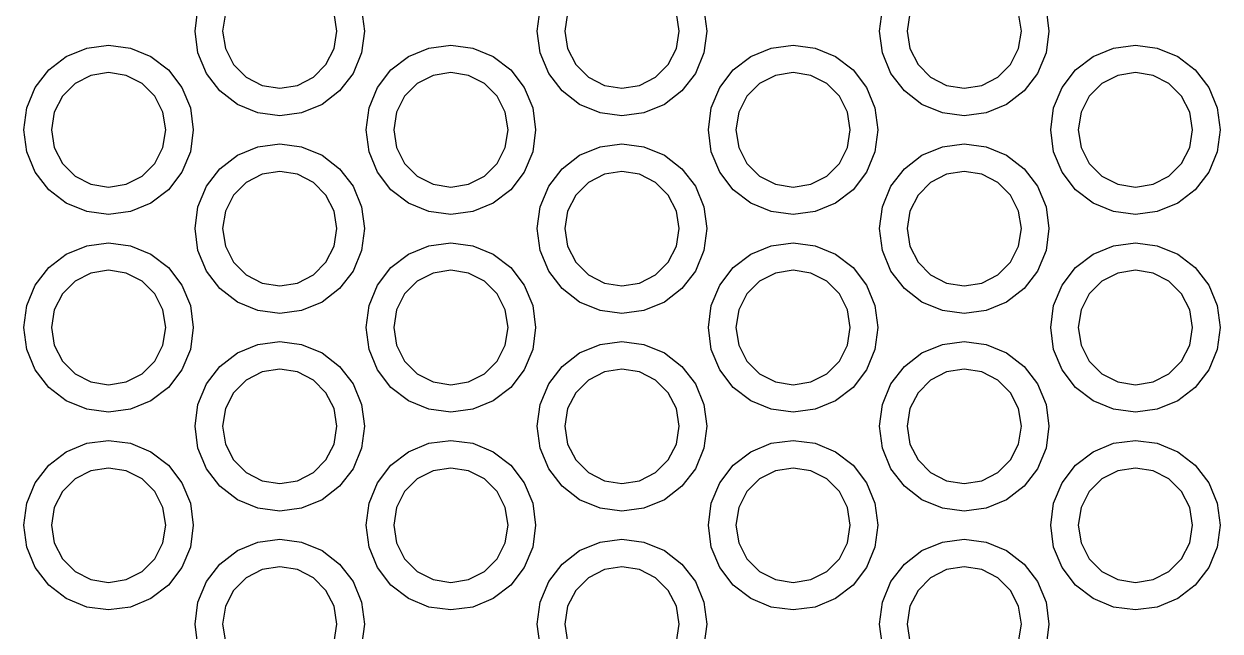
# Model space of a CAD drawing. Extents: x 0 to 6.5, y -7.51 to 0.
# Drawn here: x 0.9352 to 1.2688, y -4.8295 to -4.6603 of the extents above; entities that cross this region are included whole.
import ezdxf

# ---------------------------------------------------------------- set-up
doc = ezdxf.new("R2010")
doc.units = 0
doc.header["$MEASUREMENT"] = 0
doc.layers.add('BLACK', color=7, linetype='CONTINUOUS')

msp = doc.modelspace()

# ---------------------------------------------------------------- linework, layer by layer
at = {"layer": 'BLACK', "linetype": 'CONTINUOUS'}
for p, q in [((0.98289, -4.66223), (0.9837, -4.65611)), ((0.99135, -4.6573), (0.99057, -4.66223)), ((1.02246, -4.66223), (1.02168, -4.6573)), ((1.02933, -4.65611), (1.03014, -4.66223)), ((1.07836, -4.66223), (1.07917, -4.65611)), ((1.08682, -4.6573), (1.08604, -4.66223)), ((1.11793, -4.66223), (1.11715, -4.6573)), ((1.1248, -4.65611), (1.12561, -4.66223)), ((1.17383, -4.66223), (1.17463, -4.65611)), ((1.18229, -4.6573), (1.18151, -4.66223)), ((1.2134, -4.66223), (1.21262, -4.6573)), ((1.22027, -4.65611), (1.22107, -4.66223)), ((0.9837, -4.66834), (0.98289, -4.66223)), ((0.99057, -4.66223), (0.99135, -4.66715)), ((1.02168, -4.66715), (1.02246, -4.66223)), ((1.03014, -4.66223), (1.02933, -4.66834)), ((1.07917, -4.66834), (1.07836, -4.66223)), ((1.08604, -4.66223), (1.08682, -4.66715)), ((1.11715, -4.66715), (1.11793, -4.66223)), ((1.12561, -4.66223), (1.1248, -4.66834)), ((1.17463, -4.66834), (1.17383, -4.66223)), ((1.18151, -4.66223), (1.18229, -4.66715)), ((1.21262, -4.66715), (1.2134, -4.66223)), ((1.22107, -4.66223), (1.22027, -4.66834)), ((0.94697, -4.66933), (0.95267, -4.66697)), ((0.95267, -4.66697), (0.95878, -4.66616)), ((0.95878, -4.66616), (0.9649, -4.66697)), ((0.9649, -4.66697), (0.97059, -4.66933)), ((0.99135, -4.66715), (0.99362, -4.6716)), ((1.01942, -4.6716), (1.02168, -4.66715)), ((1.04244, -4.66933), (1.04814, -4.66697)), ((1.04814, -4.66697), (1.05425, -4.66616)), ((1.05425, -4.66616), (1.06036, -4.66697)), ((1.06036, -4.66697), (1.06606, -4.66933)), ((1.08682, -4.66715), (1.08909, -4.6716)), ((1.11488, -4.6716), (1.11715, -4.66715)), ((1.13791, -4.66933), (1.1436, -4.66697)), ((1.1436, -4.66697), (1.14972, -4.66616)), ((1.14972, -4.66616), (1.15583, -4.66697)), ((1.15583, -4.66697), (1.16153, -4.66933)), ((1.18229, -4.66715), (1.18455, -4.6716)), ((1.21035, -4.6716), (1.21262, -4.66715)), ((1.23337, -4.66933), (1.23907, -4.66697)), ((1.23907, -4.66697), (1.24519, -4.66616)), ((1.24519, -4.66616), (1.2513, -4.66697)), ((1.2513, -4.66697), (1.257, -4.66933)), ((0.94208, -4.67308), (0.94697, -4.66933)), ((0.97059, -4.66933), (0.97549, -4.67308)), ((0.98606, -4.67404), (0.9837, -4.66834)), ((1.02933, -4.66834), (1.02697, -4.67404)), ((1.03755, -4.67308), (1.04244, -4.66933)), ((1.06606, -4.66933), (1.07095, -4.67308)), ((1.08153, -4.67404), (1.07917, -4.66834)), ((1.1248, -4.66834), (1.12244, -4.67404)), ((1.13301, -4.67308), (1.13791, -4.66933)), ((1.16153, -4.66933), (1.16642, -4.67308)), ((1.17699, -4.67404), (1.17463, -4.66834)), ((1.22027, -4.66834), (1.21791, -4.67404)), ((1.22848, -4.67308), (1.23337, -4.66933)), ((1.257, -4.66933), (1.26189, -4.67308)), ((0.93833, -4.67797), (0.94208, -4.67308)), ((0.95878, -4.67384), (0.95386, -4.67462)), ((0.96371, -4.67462), (0.95878, -4.67384)), ((0.97549, -4.67308), (0.97924, -4.67797)), ((0.98981, -4.67893), (0.98606, -4.67404)), ((0.99362, -4.6716), (0.99714, -4.67512)), ((1.01589, -4.67512), (1.01942, -4.6716)), ((1.02697, -4.67404), (1.02322, -4.67893)), ((1.03379, -4.67797), (1.03755, -4.67308)), ((1.05425, -4.67384), (1.04932, -4.67462)), ((1.05918, -4.67462), (1.05425, -4.67384)), ((1.07095, -4.67308), (1.07471, -4.67797)), ((1.08528, -4.67893), (1.08153, -4.67404)), ((1.08909, -4.6716), (1.09261, -4.67512)), ((1.11136, -4.67512), (1.11488, -4.6716)), ((1.12244, -4.67404), (1.11869, -4.67893)), ((1.12926, -4.67797), (1.13301, -4.67308)), ((1.14972, -4.67384), (1.14479, -4.67462)), ((1.15464, -4.67462), (1.14972, -4.67384)), ((1.16642, -4.67308), (1.17018, -4.67797)), ((1.18075, -4.67893), (1.17699, -4.67404)), ((1.18455, -4.6716), (1.18808, -4.67512)), ((1.20682, -4.67512), (1.21035, -4.6716)), ((1.21791, -4.67404), (1.21415, -4.67893)), ((1.22473, -4.67797), (1.22848, -4.67308)), ((1.24519, -4.67384), (1.24026, -4.67462)), ((1.25011, -4.67462), (1.24519, -4.67384)), ((1.26189, -4.67308), (1.26564, -4.67797)), ((0.94941, -4.67689), (0.94588, -4.68041)), ((0.95386, -4.67462), (0.94941, -4.67689)), ((0.96816, -4.67689), (0.96371, -4.67462)), ((0.97168, -4.68041), (0.96816, -4.67689)), ((0.99714, -4.67512), (1.00159, -4.67739)), ((1.00159, -4.67739), (1.00652, -4.67817)), ((1.00652, -4.67817), (1.01144, -4.67739)), ((1.01144, -4.67739), (1.01589, -4.67512)), ((1.04488, -4.67689), (1.04135, -4.68041)), ((1.04932, -4.67462), (1.04488, -4.67689)), ((1.06362, -4.67689), (1.05918, -4.67462)), ((1.06715, -4.68041), (1.06362, -4.67689)), ((1.09261, -4.67512), (1.09706, -4.67739)), ((1.09706, -4.67739), (1.10198, -4.67817)), ((1.10198, -4.67817), (1.10691, -4.67739)), ((1.10691, -4.67739), (1.11136, -4.67512)), ((1.14035, -4.67689), (1.13682, -4.68041)), ((1.14479, -4.67462), (1.14035, -4.67689)), ((1.15909, -4.67689), (1.15464, -4.67462)), ((1.16262, -4.68041), (1.15909, -4.67689)), ((1.18808, -4.67512), (1.19252, -4.67739)), ((1.19252, -4.67739), (1.19745, -4.67817)), ((1.19745, -4.67817), (1.20238, -4.67739)), ((1.20238, -4.67739), (1.20682, -4.67512)), ((1.23581, -4.67689), (1.23229, -4.68041)), ((1.24026, -4.67462), (1.23581, -4.67689)), ((1.25456, -4.67689), (1.25011, -4.67462)), ((1.25808, -4.68041), (1.25456, -4.67689)), ((0.93597, -4.68367), (0.93833, -4.67797)), ((0.94588, -4.68041), (0.94362, -4.68486)), ((0.97395, -4.68486), (0.97168, -4.68041)), ((0.97924, -4.67797), (0.9816, -4.68367)), ((0.99471, -4.68268), (0.98981, -4.67893)), ((1.02322, -4.67893), (1.01833, -4.68268)), ((1.03143, -4.68367), (1.03379, -4.67797)), ((1.04135, -4.68041), (1.03909, -4.68486)), ((1.06941, -4.68486), (1.06715, -4.68041)), ((1.07471, -4.67797), (1.07707, -4.68367)), ((1.09017, -4.68268), (1.08528, -4.67893)), ((1.11869, -4.67893), (1.1138, -4.68268)), ((1.1269, -4.68367), (1.12926, -4.67797)), ((1.13682, -4.68041), (1.13455, -4.68486)), ((1.16488, -4.68486), (1.16262, -4.68041)), ((1.17018, -4.67797), (1.17254, -4.68367)), ((1.18564, -4.68268), (1.18075, -4.67893)), ((1.21415, -4.67893), (1.20926, -4.68268)), ((1.22237, -4.68367), (1.22473, -4.67797)), ((1.23229, -4.68041), (1.23002, -4.68486)), ((1.26035, -4.68486), (1.25808, -4.68041)), ((1.26564, -4.67797), (1.268, -4.68367)), ((0.93516, -4.68978), (0.93597, -4.68367)), ((0.9816, -4.68367), (0.98241, -4.68978)), ((1.0004, -4.68504), (0.99471, -4.68268)), ((1.01833, -4.68268), (1.01263, -4.68504)), ((1.03063, -4.68978), (1.03143, -4.68367)), ((1.07707, -4.68367), (1.07787, -4.68978)), ((1.09587, -4.68504), (1.09017, -4.68268)), ((1.1138, -4.68268), (1.1081, -4.68504)), ((1.1261, -4.68978), (1.1269, -4.68367)), ((1.17254, -4.68367), (1.17334, -4.68978)), ((1.19134, -4.68504), (1.18564, -4.68268)), ((1.20926, -4.68268), (1.20357, -4.68504)), ((1.22156, -4.68978), (1.22237, -4.68367)), ((1.268, -4.68367), (1.26881, -4.68978)), ((0.94362, -4.68486), (0.94284, -4.68978)), ((0.97473, -4.68978), (0.97395, -4.68486)), ((1.00652, -4.68585), (1.0004, -4.68504)), ((1.01263, -4.68504), (1.00652, -4.68585)), ((1.03909, -4.68486), (1.03831, -4.68978)), ((1.07019, -4.68978), (1.06941, -4.68486)), ((1.10198, -4.68585), (1.09587, -4.68504)), ((1.1081, -4.68504), (1.10198, -4.68585)), ((1.13455, -4.68486), (1.13377, -4.68978)), ((1.16566, -4.68978), (1.16488, -4.68486)), ((1.19745, -4.68585), (1.19134, -4.68504)), ((1.20357, -4.68504), (1.19745, -4.68585)), ((1.23002, -4.68486), (1.22924, -4.68978)), ((1.26113, -4.68978), (1.26035, -4.68486)), ((0.93597, -4.6959), (0.93516, -4.68978)), ((0.94284, -4.68978), (0.94362, -4.69471)), ((0.97395, -4.69471), (0.97473, -4.68978)), ((0.98241, -4.68978), (0.9816, -4.6959)), ((1.03143, -4.6959), (1.03063, -4.68978)), ((1.03831, -4.68978), (1.03909, -4.69471)), ((1.06941, -4.69471), (1.07019, -4.68978)), ((1.07787, -4.68978), (1.07707, -4.6959)), ((1.1269, -4.6959), (1.1261, -4.68978)), ((1.13377, -4.68978), (1.13455, -4.69471)), ((1.16488, -4.69471), (1.16566, -4.68978)), ((1.17334, -4.68978), (1.17254, -4.6959)), ((1.22237, -4.6959), (1.22156, -4.68978)), ((1.22924, -4.68978), (1.23002, -4.69471)), ((1.26035, -4.69471), (1.26113, -4.68978)), ((1.26881, -4.68978), (1.268, -4.6959)), ((1.0004, -4.69453), (1.00652, -4.69372)), ((1.00652, -4.69372), (1.01263, -4.69453)), ((1.09587, -4.69453), (1.10198, -4.69372)), ((1.10198, -4.69372), (1.1081, -4.69453)), ((1.19134, -4.69453), (1.19745, -4.69372)), ((1.19745, -4.69372), (1.20357, -4.69453)), ((0.93833, -4.7016), (0.93597, -4.6959)), ((0.94362, -4.69471), (0.94588, -4.69916)), ((0.97168, -4.69916), (0.97395, -4.69471)), ((0.9816, -4.6959), (0.97924, -4.7016)), ((0.98981, -4.70064), (0.99471, -4.69689)), ((0.99471, -4.69689), (1.0004, -4.69453)), ((1.01263, -4.69453), (1.01833, -4.69689)), ((1.01833, -4.69689), (1.02322, -4.70064)), ((1.03379, -4.7016), (1.03143, -4.6959)), ((1.03909, -4.69471), (1.04135, -4.69916)), ((1.06715, -4.69916), (1.06941, -4.69471)), ((1.07707, -4.6959), (1.07471, -4.7016)), ((1.08528, -4.70064), (1.09017, -4.69689)), ((1.09017, -4.69689), (1.09587, -4.69453)), ((1.1081, -4.69453), (1.1138, -4.69689)), ((1.1138, -4.69689), (1.11869, -4.70064)), ((1.12926, -4.7016), (1.1269, -4.6959)), ((1.13455, -4.69471), (1.13682, -4.69916)), ((1.16262, -4.69916), (1.16488, -4.69471)), ((1.17254, -4.6959), (1.17018, -4.7016)), ((1.18075, -4.70064), (1.18564, -4.69689)), ((1.18564, -4.69689), (1.19134, -4.69453)), ((1.20357, -4.69453), (1.20926, -4.69689)), ((1.20926, -4.69689), (1.21415, -4.70064)), ((1.22473, -4.7016), (1.22237, -4.6959)), ((1.23002, -4.69471), (1.23229, -4.69916)), ((1.25808, -4.69916), (1.26035, -4.69471)), ((1.268, -4.6959), (1.26564, -4.7016)), ((0.94588, -4.69916), (0.94941, -4.70268)), ((0.96816, -4.70268), (0.97168, -4.69916)), ((0.98606, -4.70553), (0.98981, -4.70064)), ((1.02322, -4.70064), (1.02697, -4.70553)), ((1.04135, -4.69916), (1.04488, -4.70268)), ((1.06362, -4.70268), (1.06715, -4.69916)), ((1.08153, -4.70553), (1.08528, -4.70064)), ((1.11869, -4.70064), (1.12244, -4.70553)), ((1.13682, -4.69916), (1.14035, -4.70268)), ((1.15909, -4.70268), (1.16262, -4.69916)), ((1.17699, -4.70553), (1.18075, -4.70064)), ((1.21415, -4.70064), (1.21791, -4.70553)), ((1.23229, -4.69916), (1.23581, -4.70268)), ((1.25456, -4.70268), (1.25808, -4.69916)), ((0.94208, -4.70649), (0.93833, -4.7016)), ((0.94941, -4.70268), (0.95386, -4.70495)), ((0.96371, -4.70495), (0.96816, -4.70268)), ((0.97924, -4.7016), (0.97549, -4.70649)), ((1.00159, -4.70218), (0.99714, -4.70444)), ((1.00652, -4.7014), (1.00159, -4.70218)), ((1.01144, -4.70218), (1.00652, -4.7014)), ((1.01589, -4.70444), (1.01144, -4.70218)), ((1.03755, -4.70649), (1.03379, -4.7016)), ((1.04488, -4.70268), (1.04932, -4.70495)), ((1.05918, -4.70495), (1.06362, -4.70268)), ((1.07471, -4.7016), (1.07095, -4.70649)), ((1.09706, -4.70218), (1.09261, -4.70444)), ((1.10198, -4.7014), (1.09706, -4.70218)), ((1.10691, -4.70218), (1.10198, -4.7014)), ((1.11136, -4.70444), (1.10691, -4.70218)), ((1.13301, -4.70649), (1.12926, -4.7016)), ((1.14035, -4.70268), (1.14479, -4.70495)), ((1.15464, -4.70495), (1.15909, -4.70268)), ((1.17018, -4.7016), (1.16642, -4.70649)), ((1.19252, -4.70218), (1.18808, -4.70444)), ((1.19745, -4.7014), (1.19252, -4.70218)), ((1.20238, -4.70218), (1.19745, -4.7014)), ((1.20682, -4.70444), (1.20238, -4.70218)), ((1.22848, -4.70649), (1.22473, -4.7016)), ((1.23581, -4.70268), (1.24026, -4.70495)), ((1.25011, -4.70495), (1.25456, -4.70268)), ((1.26564, -4.7016), (1.26189, -4.70649)), ((0.94697, -4.71024), (0.94208, -4.70649)), ((0.95386, -4.70495), (0.95878, -4.70573)), ((0.95878, -4.70573), (0.96371, -4.70495)), ((0.97549, -4.70649), (0.97059, -4.71024)), ((0.9837, -4.71123), (0.98606, -4.70553)), ((0.99714, -4.70444), (0.99362, -4.70797)), ((1.01942, -4.70797), (1.01589, -4.70444)), ((1.02697, -4.70553), (1.02933, -4.71123)), ((1.04244, -4.71024), (1.03755, -4.70649)), ((1.04932, -4.70495), (1.05425, -4.70573)), ((1.05425, -4.70573), (1.05918, -4.70495)), ((1.07095, -4.70649), (1.06606, -4.71024)), ((1.07917, -4.71123), (1.08153, -4.70553)), ((1.09261, -4.70444), (1.08909, -4.70797)), ((1.11488, -4.70797), (1.11136, -4.70444)), ((1.12244, -4.70553), (1.1248, -4.71123)), ((1.13791, -4.71024), (1.13301, -4.70649)), ((1.14479, -4.70495), (1.14972, -4.70573)), ((1.14972, -4.70573), (1.15464, -4.70495)), ((1.16642, -4.70649), (1.16153, -4.71024)), ((1.17463, -4.71123), (1.17699, -4.70553)), ((1.18808, -4.70444), (1.18455, -4.70797)), ((1.21035, -4.70797), (1.20682, -4.70444)), ((1.21791, -4.70553), (1.22027, -4.71123)), ((1.23337, -4.71024), (1.22848, -4.70649)), ((1.24026, -4.70495), (1.24519, -4.70573)), ((1.24519, -4.70573), (1.25011, -4.70495)), ((1.26189, -4.70649), (1.257, -4.71024)), ((0.95267, -4.7126), (0.94697, -4.71024)), ((0.97059, -4.71024), (0.9649, -4.7126)), ((0.99362, -4.70797), (0.99135, -4.71242)), ((1.02168, -4.71242), (1.01942, -4.70797)), ((1.04814, -4.7126), (1.04244, -4.71024)), ((1.06606, -4.71024), (1.06036, -4.7126)), ((1.08909, -4.70797), (1.08682, -4.71242)), ((1.11715, -4.71242), (1.11488, -4.70797)), ((1.1436, -4.7126), (1.13791, -4.71024)), ((1.16153, -4.71024), (1.15583, -4.7126)), ((1.18455, -4.70797), (1.18229, -4.71242)), ((1.21262, -4.71242), (1.21035, -4.70797)), ((1.23907, -4.7126), (1.23337, -4.71024)), ((1.257, -4.71024), (1.2513, -4.7126)), ((0.95878, -4.71341), (0.95267, -4.7126)), ((0.9649, -4.7126), (0.95878, -4.71341)), ((0.98289, -4.71734), (0.9837, -4.71123)), ((0.99135, -4.71242), (0.99057, -4.71734)), ((1.02246, -4.71734), (1.02168, -4.71242)), ((1.02933, -4.71123), (1.03014, -4.71734)), ((1.05425, -4.71341), (1.04814, -4.7126)), ((1.06036, -4.7126), (1.05425, -4.71341)), ((1.07836, -4.71734), (1.07917, -4.71123)), ((1.08682, -4.71242), (1.08604, -4.71734)), ((1.11793, -4.71734), (1.11715, -4.71242)), ((1.1248, -4.71123), (1.12561, -4.71734)), ((1.14972, -4.71341), (1.1436, -4.7126)), ((1.15583, -4.7126), (1.14972, -4.71341)), ((1.17383, -4.71734), (1.17463, -4.71123)), ((1.18229, -4.71242), (1.18151, -4.71734)), ((1.2134, -4.71734), (1.21262, -4.71242)), ((1.22027, -4.71123), (1.22107, -4.71734)), ((1.24519, -4.71341), (1.23907, -4.7126)), ((1.2513, -4.7126), (1.24519, -4.71341)), ((0.9837, -4.72346), (0.98289, -4.71734)), ((0.99057, -4.71734), (0.99135, -4.72227)), ((1.02168, -4.72227), (1.02246, -4.71734)), ((1.03014, -4.71734), (1.02933, -4.72346)), ((1.07917, -4.72346), (1.07836, -4.71734)), ((1.08604, -4.71734), (1.08682, -4.72227)), ((1.11715, -4.72227), (1.11793, -4.71734)), ((1.12561, -4.71734), (1.1248, -4.72346)), ((1.17463, -4.72346), (1.17383, -4.71734)), ((1.18151, -4.71734), (1.18229, -4.72227)), ((1.21262, -4.72227), (1.2134, -4.71734)), ((1.22107, -4.71734), (1.22027, -4.72346)), ((0.94697, -4.72445), (0.95267, -4.72209)), ((0.95267, -4.72209), (0.95878, -4.72128)), ((0.95878, -4.72128), (0.9649, -4.72209)), ((0.9649, -4.72209), (0.97059, -4.72445)), ((0.98606, -4.72915), (0.9837, -4.72346)), ((0.99135, -4.72227), (0.99362, -4.72672)), ((1.01942, -4.72672), (1.02168, -4.72227)), ((1.02933, -4.72346), (1.02697, -4.72915)), ((1.04244, -4.72445), (1.04814, -4.72209)), ((1.04814, -4.72209), (1.05425, -4.72128)), ((1.05425, -4.72128), (1.06036, -4.72209)), ((1.06036, -4.72209), (1.06606, -4.72445)), ((1.08153, -4.72915), (1.07917, -4.72346)), ((1.08682, -4.72227), (1.08909, -4.72672)), ((1.11488, -4.72672), (1.11715, -4.72227)), ((1.1248, -4.72346), (1.12244, -4.72915)), ((1.13791, -4.72445), (1.1436, -4.72209)), ((1.1436, -4.72209), (1.14972, -4.72128)), ((1.14972, -4.72128), (1.15583, -4.72209)), ((1.15583, -4.72209), (1.16153, -4.72445)), ((1.17699, -4.72915), (1.17463, -4.72346)), ((1.18229, -4.72227), (1.18455, -4.72672)), ((1.21035, -4.72672), (1.21262, -4.72227)), ((1.22027, -4.72346), (1.21791, -4.72915)), ((1.23337, -4.72445), (1.23907, -4.72209)), ((1.23907, -4.72209), (1.24519, -4.72128)), ((1.24519, -4.72128), (1.2513, -4.72209)), ((1.2513, -4.72209), (1.257, -4.72445)), ((0.94208, -4.7282), (0.94697, -4.72445)), ((0.97059, -4.72445), (0.97549, -4.7282)), ((0.99362, -4.72672), (0.99714, -4.73024)), ((1.01589, -4.73024), (1.01942, -4.72672)), ((1.03755, -4.7282), (1.04244, -4.72445)), ((1.06606, -4.72445), (1.07095, -4.7282)), ((1.08909, -4.72672), (1.09261, -4.73024)), ((1.11136, -4.73024), (1.11488, -4.72672)), ((1.13301, -4.7282), (1.13791, -4.72445)), ((1.16153, -4.72445), (1.16642, -4.7282)), ((1.18455, -4.72672), (1.18808, -4.73024)), ((1.20682, -4.73024), (1.21035, -4.72672)), ((1.22848, -4.7282), (1.23337, -4.72445)), ((1.257, -4.72445), (1.26189, -4.7282)), ((0.93833, -4.73309), (0.94208, -4.7282)), ((0.95386, -4.72974), (0.94941, -4.732)), ((0.95878, -4.72896), (0.95386, -4.72974)), ((0.96371, -4.72974), (0.95878, -4.72896)), ((0.96816, -4.732), (0.96371, -4.72974)), ((0.97549, -4.7282), (0.97924, -4.73309)), ((0.98981, -4.73405), (0.98606, -4.72915)), ((0.99714, -4.73024), (1.00159, -4.73251)), ((1.01144, -4.73251), (1.01589, -4.73024)), ((1.02697, -4.72915), (1.02322, -4.73405)), ((1.03379, -4.73309), (1.03755, -4.7282)), ((1.04932, -4.72974), (1.04488, -4.732)), ((1.05425, -4.72896), (1.04932, -4.72974)), ((1.05918, -4.72974), (1.05425, -4.72896)), ((1.06362, -4.732), (1.05918, -4.72974)), ((1.07095, -4.7282), (1.07471, -4.73309)), ((1.08528, -4.73405), (1.08153, -4.72915)), ((1.09261, -4.73024), (1.09706, -4.73251)), ((1.10691, -4.73251), (1.11136, -4.73024)), ((1.12244, -4.72915), (1.11869, -4.73405)), ((1.12926, -4.73309), (1.13301, -4.7282)), ((1.14479, -4.72974), (1.14035, -4.732)), ((1.14972, -4.72896), (1.14479, -4.72974)), ((1.15464, -4.72974), (1.14972, -4.72896)), ((1.15909, -4.732), (1.15464, -4.72974)), ((1.16642, -4.7282), (1.17018, -4.73309)), ((1.18075, -4.73405), (1.17699, -4.72915)), ((1.18808, -4.73024), (1.19252, -4.73251)), ((1.20238, -4.73251), (1.20682, -4.73024)), ((1.21791, -4.72915), (1.21415, -4.73405)), ((1.22473, -4.73309), (1.22848, -4.7282)), ((1.24026, -4.72974), (1.23581, -4.732)), ((1.24519, -4.72896), (1.24026, -4.72974)), ((1.25011, -4.72974), (1.24519, -4.72896)), ((1.25456, -4.732), (1.25011, -4.72974)), ((1.26189, -4.7282), (1.26564, -4.73309)), ((0.93597, -4.73879), (0.93833, -4.73309)), ((0.94941, -4.732), (0.94588, -4.73553)), ((0.97168, -4.73553), (0.96816, -4.732)), ((0.97924, -4.73309), (0.9816, -4.73879)), ((0.99471, -4.7378), (0.98981, -4.73405)), ((1.00159, -4.73251), (1.00652, -4.73329)), ((1.00652, -4.73329), (1.01144, -4.73251)), ((1.02322, -4.73405), (1.01833, -4.7378)), ((1.03143, -4.73879), (1.03379, -4.73309)), ((1.04488, -4.732), (1.04135, -4.73553)), ((1.06715, -4.73553), (1.06362, -4.732)), ((1.07471, -4.73309), (1.07707, -4.73879)), ((1.09017, -4.7378), (1.08528, -4.73405)), ((1.09706, -4.73251), (1.10198, -4.73329)), ((1.10198, -4.73329), (1.10691, -4.73251)), ((1.11869, -4.73405), (1.1138, -4.7378)), ((1.1269, -4.73879), (1.12926, -4.73309)), ((1.14035, -4.732), (1.13682, -4.73553)), ((1.16262, -4.73553), (1.15909, -4.732)), ((1.17018, -4.73309), (1.17254, -4.73879)), ((1.18564, -4.7378), (1.18075, -4.73405)), ((1.19252, -4.73251), (1.19745, -4.73329)), ((1.19745, -4.73329), (1.20238, -4.73251)), ((1.21415, -4.73405), (1.20926, -4.7378)), ((1.22237, -4.73879), (1.22473, -4.73309)), ((1.23581, -4.732), (1.23229, -4.73553)), ((1.25808, -4.73553), (1.25456, -4.732)), ((1.26564, -4.73309), (1.268, -4.73879)), ((0.94588, -4.73553), (0.94362, -4.73998)), ((0.97395, -4.73998), (0.97168, -4.73553)), ((1.04135, -4.73553), (1.03909, -4.73998)), ((1.06941, -4.73998), (1.06715, -4.73553)), ((1.13682, -4.73553), (1.13455, -4.73998)), ((1.16488, -4.73998), (1.16262, -4.73553)), ((1.23229, -4.73553), (1.23002, -4.73998)), ((1.26035, -4.73998), (1.25808, -4.73553)), ((0.93516, -4.7449), (0.93597, -4.73879)), ((0.94362, -4.73998), (0.94284, -4.7449)), ((0.97473, -4.7449), (0.97395, -4.73998)), ((0.9816, -4.73879), (0.98241, -4.7449)), ((1.0004, -4.74016), (0.99471, -4.7378)), ((1.00652, -4.74097), (1.0004, -4.74016)), ((1.01263, -4.74016), (1.00652, -4.74097)), ((1.01833, -4.7378), (1.01263, -4.74016)), ((1.03063, -4.7449), (1.03143, -4.73879)), ((1.03909, -4.73998), (1.03831, -4.7449)), ((1.07019, -4.7449), (1.06941, -4.73998)), ((1.07707, -4.73879), (1.07787, -4.7449)), ((1.09587, -4.74016), (1.09017, -4.7378)), ((1.10198, -4.74097), (1.09587, -4.74016)), ((1.1081, -4.74016), (1.10198, -4.74097)), ((1.1138, -4.7378), (1.1081, -4.74016)), ((1.1261, -4.7449), (1.1269, -4.73879)), ((1.13455, -4.73998), (1.13377, -4.7449)), ((1.16566, -4.7449), (1.16488, -4.73998)), ((1.17254, -4.73879), (1.17334, -4.7449)), ((1.19134, -4.74016), (1.18564, -4.7378)), ((1.19745, -4.74097), (1.19134, -4.74016)), ((1.20357, -4.74016), (1.19745, -4.74097)), ((1.20926, -4.7378), (1.20357, -4.74016)), ((1.22156, -4.7449), (1.22237, -4.73879)), ((1.23002, -4.73998), (1.22924, -4.7449)), ((1.26113, -4.7449), (1.26035, -4.73998)), ((1.268, -4.73879), (1.26881, -4.7449)), ((0.93597, -4.75102), (0.93516, -4.7449)), ((0.94284, -4.7449), (0.94362, -4.74983)), ((0.97395, -4.74983), (0.97473, -4.7449)), ((0.98241, -4.7449), (0.9816, -4.75102)), ((1.03143, -4.75102), (1.03063, -4.7449)), ((1.03831, -4.7449), (1.03909, -4.74983)), ((1.06941, -4.74983), (1.07019, -4.7449)), ((1.07787, -4.7449), (1.07707, -4.75102)), ((1.1269, -4.75102), (1.1261, -4.7449)), ((1.13377, -4.7449), (1.13455, -4.74983)), ((1.16488, -4.74983), (1.16566, -4.7449)), ((1.17334, -4.7449), (1.17254, -4.75102)), ((1.22237, -4.75102), (1.22156, -4.7449)), ((1.22924, -4.7449), (1.23002, -4.74983)), ((1.26035, -4.74983), (1.26113, -4.7449)), ((1.26881, -4.7449), (1.268, -4.75102)), ((0.93833, -4.75671), (0.93597, -4.75102)), ((0.94362, -4.74983), (0.94588, -4.75427)), ((0.97168, -4.75427), (0.97395, -4.74983)), ((0.9816, -4.75102), (0.97924, -4.75671)), ((0.99471, -4.752), (1.0004, -4.74964)), ((1.0004, -4.74964), (1.00652, -4.74884)), ((1.00652, -4.74884), (1.01263, -4.74964)), ((1.01263, -4.74964), (1.01833, -4.752)), ((1.03379, -4.75671), (1.03143, -4.75102)), ((1.03909, -4.74983), (1.04135, -4.75427)), ((1.06715, -4.75427), (1.06941, -4.74983)), ((1.07707, -4.75102), (1.07471, -4.75671)), ((1.09017, -4.752), (1.09587, -4.74964)), ((1.09587, -4.74964), (1.10198, -4.74884)), ((1.10198, -4.74884), (1.1081, -4.74964)), ((1.1081, -4.74964), (1.1138, -4.752)), ((1.12926, -4.75671), (1.1269, -4.75102)), ((1.13455, -4.74983), (1.13682, -4.75427)), ((1.16262, -4.75427), (1.16488, -4.74983)), ((1.17254, -4.75102), (1.17018, -4.75671)), ((1.18564, -4.752), (1.19134, -4.74964)), ((1.19134, -4.74964), (1.19745, -4.74884)), ((1.19745, -4.74884), (1.20357, -4.74964)), ((1.20357, -4.74964), (1.20926, -4.752)), ((1.22473, -4.75671), (1.22237, -4.75102)), ((1.23002, -4.74983), (1.23229, -4.75427)), ((1.25808, -4.75427), (1.26035, -4.74983)), ((1.268, -4.75102), (1.26564, -4.75671)), ((0.94588, -4.75427), (0.94941, -4.7578)), ((0.96816, -4.7578), (0.97168, -4.75427)), ((0.98981, -4.75576), (0.99471, -4.752)), ((1.01833, -4.752), (1.02322, -4.75576)), ((1.04135, -4.75427), (1.04488, -4.7578)), ((1.06362, -4.7578), (1.06715, -4.75427)), ((1.08528, -4.75576), (1.09017, -4.752)), ((1.1138, -4.752), (1.11869, -4.75576)), ((1.13682, -4.75427), (1.14035, -4.7578)), ((1.15909, -4.7578), (1.16262, -4.75427)), ((1.18075, -4.75576), (1.18564, -4.752)), ((1.20926, -4.752), (1.21415, -4.75576)), ((1.23229, -4.75427), (1.23581, -4.7578)), ((1.25456, -4.7578), (1.25808, -4.75427)), ((0.94208, -4.76161), (0.93833, -4.75671)), ((0.97924, -4.75671), (0.97549, -4.76161)), ((0.98606, -4.76065), (0.98981, -4.75576)), ((1.00159, -4.7573), (0.99714, -4.75956)), ((1.00652, -4.75652), (1.00159, -4.7573)), ((1.01144, -4.7573), (1.00652, -4.75652)), ((1.01589, -4.75956), (1.01144, -4.7573)), ((1.02322, -4.75576), (1.02697, -4.76065)), ((1.03755, -4.76161), (1.03379, -4.75671)), ((1.07471, -4.75671), (1.07095, -4.76161)), ((1.08153, -4.76065), (1.08528, -4.75576)), ((1.09706, -4.7573), (1.09261, -4.75956)), ((1.10198, -4.75652), (1.09706, -4.7573)), ((1.10691, -4.7573), (1.10198, -4.75652)), ((1.11136, -4.75956), (1.10691, -4.7573)), ((1.11869, -4.75576), (1.12244, -4.76065)), ((1.13301, -4.76161), (1.12926, -4.75671)), ((1.17018, -4.75671), (1.16642, -4.76161)), ((1.17699, -4.76065), (1.18075, -4.75576)), ((1.19252, -4.7573), (1.18808, -4.75956)), ((1.19745, -4.75652), (1.19252, -4.7573)), ((1.20238, -4.7573), (1.19745, -4.75652)), ((1.20682, -4.75956), (1.20238, -4.7573)), ((1.21415, -4.75576), (1.21791, -4.76065)), ((1.22848, -4.76161), (1.22473, -4.75671)), ((1.26564, -4.75671), (1.26189, -4.76161)), ((0.94941, -4.7578), (0.95386, -4.76007)), ((0.95386, -4.76007), (0.95878, -4.76085)), ((0.95878, -4.76085), (0.96371, -4.76007)), ((0.96371, -4.76007), (0.96816, -4.7578)), ((0.9837, -4.76635), (0.98606, -4.76065)), ((0.99714, -4.75956), (0.99362, -4.76309)), ((1.01942, -4.76309), (1.01589, -4.75956)), ((1.02697, -4.76065), (1.02933, -4.76635)), ((1.04488, -4.7578), (1.04932, -4.76007)), ((1.04932, -4.76007), (1.05425, -4.76085)), ((1.05425, -4.76085), (1.05918, -4.76007)), ((1.05918, -4.76007), (1.06362, -4.7578)), ((1.07917, -4.76635), (1.08153, -4.76065)), ((1.09261, -4.75956), (1.08909, -4.76309)), ((1.11488, -4.76309), (1.11136, -4.75956)), ((1.12244, -4.76065), (1.1248, -4.76635)), ((1.14035, -4.7578), (1.14479, -4.76007)), ((1.14479, -4.76007), (1.14972, -4.76085)), ((1.14972, -4.76085), (1.15464, -4.76007)), ((1.15464, -4.76007), (1.15909, -4.7578)), ((1.17463, -4.76635), (1.17699, -4.76065)), ((1.18808, -4.75956), (1.18455, -4.76309)), ((1.21035, -4.76309), (1.20682, -4.75956)), ((1.21791, -4.76065), (1.22027, -4.76635)), ((1.23581, -4.7578), (1.24026, -4.76007)), ((1.24026, -4.76007), (1.24519, -4.76085)), ((1.24519, -4.76085), (1.25011, -4.76007)), ((1.25011, -4.76007), (1.25456, -4.7578)), ((0.94697, -4.76536), (0.94208, -4.76161)), ((0.97549, -4.76161), (0.97059, -4.76536)), ((0.99362, -4.76309), (0.99135, -4.76753)), ((1.02168, -4.76753), (1.01942, -4.76309)), ((1.04244, -4.76536), (1.03755, -4.76161)), ((1.07095, -4.76161), (1.06606, -4.76536)), ((1.08909, -4.76309), (1.08682, -4.76753)), ((1.11715, -4.76753), (1.11488, -4.76309)), ((1.13791, -4.76536), (1.13301, -4.76161)), ((1.16642, -4.76161), (1.16153, -4.76536)), ((1.18455, -4.76309), (1.18229, -4.76753)), ((1.21262, -4.76753), (1.21035, -4.76309)), ((1.23337, -4.76536), (1.22848, -4.76161)), ((1.26189, -4.76161), (1.257, -4.76536)), ((0.95267, -4.76772), (0.94697, -4.76536)), ((0.95878, -4.76852), (0.95267, -4.76772)), ((0.9649, -4.76772), (0.95878, -4.76852)), ((0.97059, -4.76536), (0.9649, -4.76772)), ((0.98289, -4.77246), (0.9837, -4.76635)), ((0.99135, -4.76753), (0.99057, -4.77246)), ((1.02246, -4.77246), (1.02168, -4.76753)), ((1.02933, -4.76635), (1.03014, -4.77246)), ((1.04814, -4.76772), (1.04244, -4.76536)), ((1.05425, -4.76852), (1.04814, -4.76772)), ((1.06036, -4.76772), (1.05425, -4.76852)), ((1.06606, -4.76536), (1.06036, -4.76772)), ((1.07836, -4.77246), (1.07917, -4.76635)), ((1.08682, -4.76753), (1.08604, -4.77246)), ((1.11793, -4.77246), (1.11715, -4.76753)), ((1.1248, -4.76635), (1.12561, -4.77246)), ((1.1436, -4.76772), (1.13791, -4.76536)), ((1.14972, -4.76852), (1.1436, -4.76772)), ((1.15583, -4.76772), (1.14972, -4.76852)), ((1.16153, -4.76536), (1.15583, -4.76772)), ((1.17383, -4.77246), (1.17463, -4.76635)), ((1.18229, -4.76753), (1.18151, -4.77246)), ((1.2134, -4.77246), (1.21262, -4.76753)), ((1.22027, -4.76635), (1.22107, -4.77246)), ((1.23907, -4.76772), (1.23337, -4.76536)), ((1.24519, -4.76852), (1.23907, -4.76772)), ((1.2513, -4.76772), (1.24519, -4.76852)), ((1.257, -4.76536), (1.2513, -4.76772)), ((0.9837, -4.77858), (0.98289, -4.77246)), ((0.99057, -4.77246), (0.99135, -4.77739)), ((1.02168, -4.77739), (1.02246, -4.77246)), ((1.03014, -4.77246), (1.02933, -4.77858)), ((1.07917, -4.77858), (1.07836, -4.77246)), ((1.08604, -4.77246), (1.08682, -4.77739)), ((1.11715, -4.77739), (1.11793, -4.77246)), ((1.12561, -4.77246), (1.1248, -4.77858)), ((1.17463, -4.77858), (1.17383, -4.77246)), ((1.18151, -4.77246), (1.18229, -4.77739)), ((1.21262, -4.77739), (1.2134, -4.77246)), ((1.22107, -4.77246), (1.22027, -4.77858)), ((0.94697, -4.77956), (0.95267, -4.7772)), ((0.95267, -4.7772), (0.95878, -4.7764)), ((0.95878, -4.7764), (0.9649, -4.7772)), ((0.9649, -4.7772), (0.97059, -4.77956)), ((0.99135, -4.77739), (0.99362, -4.78183)), ((1.01942, -4.78183), (1.02168, -4.77739)), ((1.04244, -4.77956), (1.04814, -4.7772)), ((1.04814, -4.7772), (1.05425, -4.7764)), ((1.05425, -4.7764), (1.06036, -4.7772)), ((1.06036, -4.7772), (1.06606, -4.77956)), ((1.08682, -4.77739), (1.08909, -4.78183)), ((1.11488, -4.78183), (1.11715, -4.77739)), ((1.13791, -4.77956), (1.1436, -4.7772)), ((1.1436, -4.7772), (1.14972, -4.7764)), ((1.14972, -4.7764), (1.15583, -4.7772)), ((1.15583, -4.7772), (1.16153, -4.77956)), ((1.18229, -4.77739), (1.18455, -4.78183)), ((1.21035, -4.78183), (1.21262, -4.77739)), ((1.23337, -4.77956), (1.23907, -4.7772)), ((1.23907, -4.7772), (1.24519, -4.7764)), ((1.24519, -4.7764), (1.2513, -4.7772)), ((1.2513, -4.7772), (1.257, -4.77956)), ((0.94208, -4.78332), (0.94697, -4.77956)), ((0.97059, -4.77956), (0.97549, -4.78332)), ((0.98606, -4.78427), (0.9837, -4.77858)), ((1.02933, -4.77858), (1.02697, -4.78427)), ((1.03755, -4.78332), (1.04244, -4.77956)), ((1.06606, -4.77956), (1.07095, -4.78332)), ((1.08153, -4.78427), (1.07917, -4.77858)), ((1.1248, -4.77858), (1.12244, -4.78427)), ((1.13301, -4.78332), (1.13791, -4.77956)), ((1.16153, -4.77956), (1.16642, -4.78332)), ((1.17699, -4.78427), (1.17463, -4.77858)), ((1.22027, -4.77858), (1.21791, -4.78427)), ((1.22848, -4.78332), (1.23337, -4.77956)), ((1.257, -4.77956), (1.26189, -4.78332)), ((0.93833, -4.78821), (0.94208, -4.78332)), ((0.95878, -4.78408), (0.95386, -4.78486)), ((0.96371, -4.78486), (0.95878, -4.78408)), ((0.97549, -4.78332), (0.97924, -4.78821)), ((0.98981, -4.78917), (0.98606, -4.78427)), ((0.99362, -4.78183), (0.99714, -4.78536)), ((1.01589, -4.78536), (1.01942, -4.78183)), ((1.02697, -4.78427), (1.02322, -4.78917)), ((1.03379, -4.78821), (1.03755, -4.78332)), ((1.05425, -4.78408), (1.04932, -4.78486)), ((1.05918, -4.78486), (1.05425, -4.78408)), ((1.07095, -4.78332), (1.07471, -4.78821)), ((1.08528, -4.78917), (1.08153, -4.78427)), ((1.08909, -4.78183), (1.09261, -4.78536)), ((1.11136, -4.78536), (1.11488, -4.78183)), ((1.12244, -4.78427), (1.11869, -4.78917)), ((1.12926, -4.78821), (1.13301, -4.78332)), ((1.14972, -4.78408), (1.14479, -4.78486)), ((1.15464, -4.78486), (1.14972, -4.78408)), ((1.16642, -4.78332), (1.17018, -4.78821)), ((1.18075, -4.78917), (1.17699, -4.78427)), ((1.18455, -4.78183), (1.18808, -4.78536)), ((1.20682, -4.78536), (1.21035, -4.78183)), ((1.21791, -4.78427), (1.21415, -4.78917)), ((1.22473, -4.78821), (1.22848, -4.78332)), ((1.24519, -4.78408), (1.24026, -4.78486)), ((1.25011, -4.78486), (1.24519, -4.78408)), ((1.26189, -4.78332), (1.26564, -4.78821)), ((0.94941, -4.78712), (0.94588, -4.79065)), ((0.95386, -4.78486), (0.94941, -4.78712)), ((0.96816, -4.78712), (0.96371, -4.78486)), ((0.97168, -4.79065), (0.96816, -4.78712)), ((0.99714, -4.78536), (1.00159, -4.78763)), ((1.00159, -4.78763), (1.00652, -4.78841)), ((1.00652, -4.78841), (1.01144, -4.78763)), ((1.01144, -4.78763), (1.01589, -4.78536)), ((1.04488, -4.78712), (1.04135, -4.79065)), ((1.04932, -4.78486), (1.04488, -4.78712)), ((1.06362, -4.78712), (1.05918, -4.78486)), ((1.06715, -4.79065), (1.06362, -4.78712)), ((1.09261, -4.78536), (1.09706, -4.78763)), ((1.09706, -4.78763), (1.10198, -4.78841)), ((1.10198, -4.78841), (1.10691, -4.78763)), ((1.10691, -4.78763), (1.11136, -4.78536)), ((1.14035, -4.78712), (1.13682, -4.79065)), ((1.14479, -4.78486), (1.14035, -4.78712)), ((1.15909, -4.78712), (1.15464, -4.78486)), ((1.16262, -4.79065), (1.15909, -4.78712)), ((1.18808, -4.78536), (1.19252, -4.78763)), ((1.19252, -4.78763), (1.19745, -4.78841)), ((1.19745, -4.78841), (1.20238, -4.78763)), ((1.20238, -4.78763), (1.20682, -4.78536)), ((1.23581, -4.78712), (1.23229, -4.79065)), ((1.24026, -4.78486), (1.23581, -4.78712)), ((1.25456, -4.78712), (1.25011, -4.78486)), ((1.25808, -4.79065), (1.25456, -4.78712)), ((0.93597, -4.79391), (0.93833, -4.78821)), ((0.94588, -4.79065), (0.94362, -4.79509)), ((0.97395, -4.79509), (0.97168, -4.79065)), ((0.97924, -4.78821), (0.9816, -4.79391)), ((0.99471, -4.79292), (0.98981, -4.78917)), ((1.02322, -4.78917), (1.01833, -4.79292)), ((1.03143, -4.79391), (1.03379, -4.78821)), ((1.04135, -4.79065), (1.03909, -4.79509)), ((1.06941, -4.79509), (1.06715, -4.79065)), ((1.07471, -4.78821), (1.07707, -4.79391)), ((1.09017, -4.79292), (1.08528, -4.78917)), ((1.11869, -4.78917), (1.1138, -4.79292)), ((1.1269, -4.79391), (1.12926, -4.78821)), ((1.13682, -4.79065), (1.13455, -4.79509)), ((1.16488, -4.79509), (1.16262, -4.79065)), ((1.17018, -4.78821), (1.17254, -4.79391)), ((1.18564, -4.79292), (1.18075, -4.78917)), ((1.21415, -4.78917), (1.20926, -4.79292)), ((1.22237, -4.79391), (1.22473, -4.78821)), ((1.23229, -4.79065), (1.23002, -4.79509)), ((1.26035, -4.79509), (1.25808, -4.79065)), ((1.26564, -4.78821), (1.268, -4.79391)), ((0.93516, -4.80002), (0.93597, -4.79391)), ((0.9816, -4.79391), (0.98241, -4.80002)), ((1.0004, -4.79528), (0.99471, -4.79292)), ((1.01833, -4.79292), (1.01263, -4.79528)), ((1.03063, -4.80002), (1.03143, -4.79391)), ((1.07707, -4.79391), (1.07787, -4.80002)), ((1.09587, -4.79528), (1.09017, -4.79292)), ((1.1138, -4.79292), (1.1081, -4.79528)), ((1.1261, -4.80002), (1.1269, -4.79391)), ((1.17254, -4.79391), (1.17334, -4.80002)), ((1.19134, -4.79528), (1.18564, -4.79292)), ((1.20926, -4.79292), (1.20357, -4.79528)), ((1.22156, -4.80002), (1.22237, -4.79391)), ((1.268, -4.79391), (1.26881, -4.80002)), ((0.94362, -4.79509), (0.94284, -4.80002)), ((0.97473, -4.80002), (0.97395, -4.79509)), ((1.00652, -4.79608), (1.0004, -4.79528)), ((1.01263, -4.79528), (1.00652, -4.79608)), ((1.03909, -4.79509), (1.03831, -4.80002)), ((1.07019, -4.80002), (1.06941, -4.79509)), ((1.10198, -4.79608), (1.09587, -4.79528)), ((1.1081, -4.79528), (1.10198, -4.79608)), ((1.13455, -4.79509), (1.13377, -4.80002)), ((1.16566, -4.80002), (1.16488, -4.79509)), ((1.19745, -4.79608), (1.19134, -4.79528)), ((1.20357, -4.79528), (1.19745, -4.79608)), ((1.23002, -4.79509), (1.22924, -4.80002)), ((1.26113, -4.80002), (1.26035, -4.79509)), ((0.93597, -4.80613), (0.93516, -4.80002)), ((0.94284, -4.80002), (0.94362, -4.80495)), ((0.97395, -4.80495), (0.97473, -4.80002)), ((0.98241, -4.80002), (0.9816, -4.80613)), ((1.03143, -4.80613), (1.03063, -4.80002)), ((1.03831, -4.80002), (1.03909, -4.80495)), ((1.06941, -4.80495), (1.07019, -4.80002)), ((1.07787, -4.80002), (1.07707, -4.80613)), ((1.1269, -4.80613), (1.1261, -4.80002)), ((1.13377, -4.80002), (1.13455, -4.80495)), ((1.16488, -4.80495), (1.16566, -4.80002)), ((1.17334, -4.80002), (1.17254, -4.80613)), ((1.22237, -4.80613), (1.22156, -4.80002)), ((1.22924, -4.80002), (1.23002, -4.80495)), ((1.26035, -4.80495), (1.26113, -4.80002)), ((1.26881, -4.80002), (1.268, -4.80613)), ((1.0004, -4.80476), (1.00652, -4.80396)), ((1.00652, -4.80396), (1.01263, -4.80476)), ((1.09587, -4.80476), (1.10198, -4.80396)), ((1.10198, -4.80396), (1.1081, -4.80476)), ((1.19134, -4.80476), (1.19745, -4.80396)), ((1.19745, -4.80396), (1.20357, -4.80476)), ((0.93833, -4.81183), (0.93597, -4.80613)), ((0.94362, -4.80495), (0.94588, -4.80939)), ((0.97168, -4.80939), (0.97395, -4.80495)), ((0.9816, -4.80613), (0.97924, -4.81183)), ((0.98981, -4.81088), (0.99471, -4.80712)), ((0.99471, -4.80712), (1.0004, -4.80476)), ((1.01263, -4.80476), (1.01833, -4.80712)), ((1.01833, -4.80712), (1.02322, -4.81088)), ((1.03379, -4.81183), (1.03143, -4.80613)), ((1.03909, -4.80495), (1.04135, -4.80939)), ((1.06715, -4.80939), (1.06941, -4.80495)), ((1.07707, -4.80613), (1.07471, -4.81183)), ((1.08528, -4.81088), (1.09017, -4.80712)), ((1.09017, -4.80712), (1.09587, -4.80476)), ((1.1081, -4.80476), (1.1138, -4.80712)), ((1.1138, -4.80712), (1.11869, -4.81088)), ((1.12926, -4.81183), (1.1269, -4.80613)), ((1.13455, -4.80495), (1.13682, -4.80939)), ((1.16262, -4.80939), (1.16488, -4.80495)), ((1.17254, -4.80613), (1.17018, -4.81183)), ((1.18075, -4.81088), (1.18564, -4.80712)), ((1.18564, -4.80712), (1.19134, -4.80476)), ((1.20357, -4.80476), (1.20926, -4.80712)), ((1.20926, -4.80712), (1.21415, -4.81088)), ((1.22473, -4.81183), (1.22237, -4.80613)), ((1.23002, -4.80495), (1.23229, -4.80939)), ((1.25808, -4.80939), (1.26035, -4.80495)), ((1.268, -4.80613), (1.26564, -4.81183)), ((0.94588, -4.80939), (0.94941, -4.81292)), ((0.96816, -4.81292), (0.97168, -4.80939)), ((0.98606, -4.81577), (0.98981, -4.81088)), ((1.02322, -4.81088), (1.02697, -4.81577)), ((1.04135, -4.80939), (1.04488, -4.81292)), ((1.06362, -4.81292), (1.06715, -4.80939)), ((1.08153, -4.81577), (1.08528, -4.81088)), ((1.11869, -4.81088), (1.12244, -4.81577)), ((1.13682, -4.80939), (1.14035, -4.81292)), ((1.15909, -4.81292), (1.16262, -4.80939)), ((1.17699, -4.81577), (1.18075, -4.81088)), ((1.21415, -4.81088), (1.21791, -4.81577)), ((1.23229, -4.80939), (1.23581, -4.81292)), ((1.25456, -4.81292), (1.25808, -4.80939)), ((0.94208, -4.81672), (0.93833, -4.81183)), ((0.94941, -4.81292), (0.95386, -4.81518)), ((0.96371, -4.81518), (0.96816, -4.81292)), ((0.97924, -4.81183), (0.97549, -4.81672)), ((1.00159, -4.81242), (0.99714, -4.81468)), ((1.00652, -4.81164), (1.00159, -4.81242)), ((1.01144, -4.81242), (1.00652, -4.81164)), ((1.01589, -4.81468), (1.01144, -4.81242)), ((1.03755, -4.81672), (1.03379, -4.81183)), ((1.04488, -4.81292), (1.04932, -4.81518)), ((1.05918, -4.81518), (1.06362, -4.81292)), ((1.07471, -4.81183), (1.07095, -4.81672)), ((1.09706, -4.81242), (1.09261, -4.81468)), ((1.10198, -4.81164), (1.09706, -4.81242)), ((1.10691, -4.81242), (1.10198, -4.81164)), ((1.11136, -4.81468), (1.10691, -4.81242)), ((1.13301, -4.81672), (1.12926, -4.81183)), ((1.14035, -4.81292), (1.14479, -4.81518)), ((1.15464, -4.81518), (1.15909, -4.81292)), ((1.17018, -4.81183), (1.16642, -4.81672)), ((1.19252, -4.81242), (1.18808, -4.81468)), ((1.19745, -4.81164), (1.19252, -4.81242)), ((1.20238, -4.81242), (1.19745, -4.81164)), ((1.20682, -4.81468), (1.20238, -4.81242)), ((1.22848, -4.81672), (1.22473, -4.81183)), ((1.23581, -4.81292), (1.24026, -4.81518)), ((1.25011, -4.81518), (1.25456, -4.81292)), ((1.26564, -4.81183), (1.26189, -4.81672)), ((0.94697, -4.82048), (0.94208, -4.81672)), ((0.95386, -4.81518), (0.95878, -4.81597)), ((0.95878, -4.81597), (0.96371, -4.81518)), ((0.97549, -4.81672), (0.97059, -4.82048)), ((0.9837, -4.82147), (0.98606, -4.81577)), ((0.99714, -4.81468), (0.99362, -4.81821)), ((1.01942, -4.81821), (1.01589, -4.81468)), ((1.02697, -4.81577), (1.02933, -4.82147)), ((1.04244, -4.82048), (1.03755, -4.81672)), ((1.04932, -4.81518), (1.05425, -4.81597)), ((1.05425, -4.81597), (1.05918, -4.81518)), ((1.07095, -4.81672), (1.06606, -4.82048)), ((1.07917, -4.82147), (1.08153, -4.81577)), ((1.09261, -4.81468), (1.08909, -4.81821)), ((1.11488, -4.81821), (1.11136, -4.81468)), ((1.12244, -4.81577), (1.1248, -4.82147)), ((1.13791, -4.82048), (1.13301, -4.81672)), ((1.14479, -4.81518), (1.14972, -4.81597)), ((1.14972, -4.81597), (1.15464, -4.81518)), ((1.16642, -4.81672), (1.16153, -4.82048)), ((1.17463, -4.82147), (1.17699, -4.81577)), ((1.18808, -4.81468), (1.18455, -4.81821)), ((1.21035, -4.81821), (1.20682, -4.81468)), ((1.21791, -4.81577), (1.22027, -4.82147)), ((1.23337, -4.82048), (1.22848, -4.81672)), ((1.24026, -4.81518), (1.24519, -4.81597)), ((1.24519, -4.81597), (1.25011, -4.81518)), ((1.26189, -4.81672), (1.257, -4.82048)), ((0.95267, -4.82284), (0.94697, -4.82048)), ((0.97059, -4.82048), (0.9649, -4.82284)), ((0.99362, -4.81821), (0.99135, -4.82265)), ((1.02168, -4.82265), (1.01942, -4.81821)), ((1.04814, -4.82284), (1.04244, -4.82048)), ((1.06606, -4.82048), (1.06036, -4.82284)), ((1.08909, -4.81821), (1.08682, -4.82265)), ((1.11715, -4.82265), (1.11488, -4.81821)), ((1.1436, -4.82284), (1.13791, -4.82048)), ((1.16153, -4.82048), (1.15583, -4.82284)), ((1.18455, -4.81821), (1.18229, -4.82265)), ((1.21262, -4.82265), (1.21035, -4.81821)), ((1.23907, -4.82284), (1.23337, -4.82048)), ((1.257, -4.82048), (1.2513, -4.82284)), ((0.95878, -4.82364), (0.95267, -4.82284)), ((0.9649, -4.82284), (0.95878, -4.82364)), ((0.98289, -4.82758), (0.9837, -4.82147)), ((0.99135, -4.82265), (0.99057, -4.82758)), ((1.02246, -4.82758), (1.02168, -4.82265)), ((1.02933, -4.82147), (1.03014, -4.82758)), ((1.05425, -4.82364), (1.04814, -4.82284)), ((1.06036, -4.82284), (1.05425, -4.82364)), ((1.07836, -4.82758), (1.07917, -4.82147)), ((1.08682, -4.82265), (1.08604, -4.82758)), ((1.11793, -4.82758), (1.11715, -4.82265)), ((1.1248, -4.82147), (1.12561, -4.82758)), ((1.14972, -4.82364), (1.1436, -4.82284)), ((1.15583, -4.82284), (1.14972, -4.82364)), ((1.17383, -4.82758), (1.17463, -4.82147)), ((1.18229, -4.82265), (1.18151, -4.82758)), ((1.2134, -4.82758), (1.21262, -4.82265)), ((1.22027, -4.82147), (1.22107, -4.82758)), ((1.24519, -4.82364), (1.23907, -4.82284)), ((1.2513, -4.82284), (1.24519, -4.82364)), ((0.9837, -4.83369), (0.98289, -4.82758)), ((0.99057, -4.82758), (0.99135, -4.83251)), ((1.02168, -4.83251), (1.02246, -4.82758)), ((1.03014, -4.82758), (1.02933, -4.83369)), ((1.07917, -4.83369), (1.07836, -4.82758)), ((1.08604, -4.82758), (1.08682, -4.83251)), ((1.11715, -4.83251), (1.11793, -4.82758)), ((1.12561, -4.82758), (1.1248, -4.83369)), ((1.17463, -4.83369), (1.17383, -4.82758)), ((1.18151, -4.82758), (1.18229, -4.83251)), ((1.21262, -4.83251), (1.2134, -4.82758)), ((1.22107, -4.82758), (1.22027, -4.83369))]:
    msp.add_line(p, q, dxfattribs=at)

doc.saveas('drawing.dxf')
